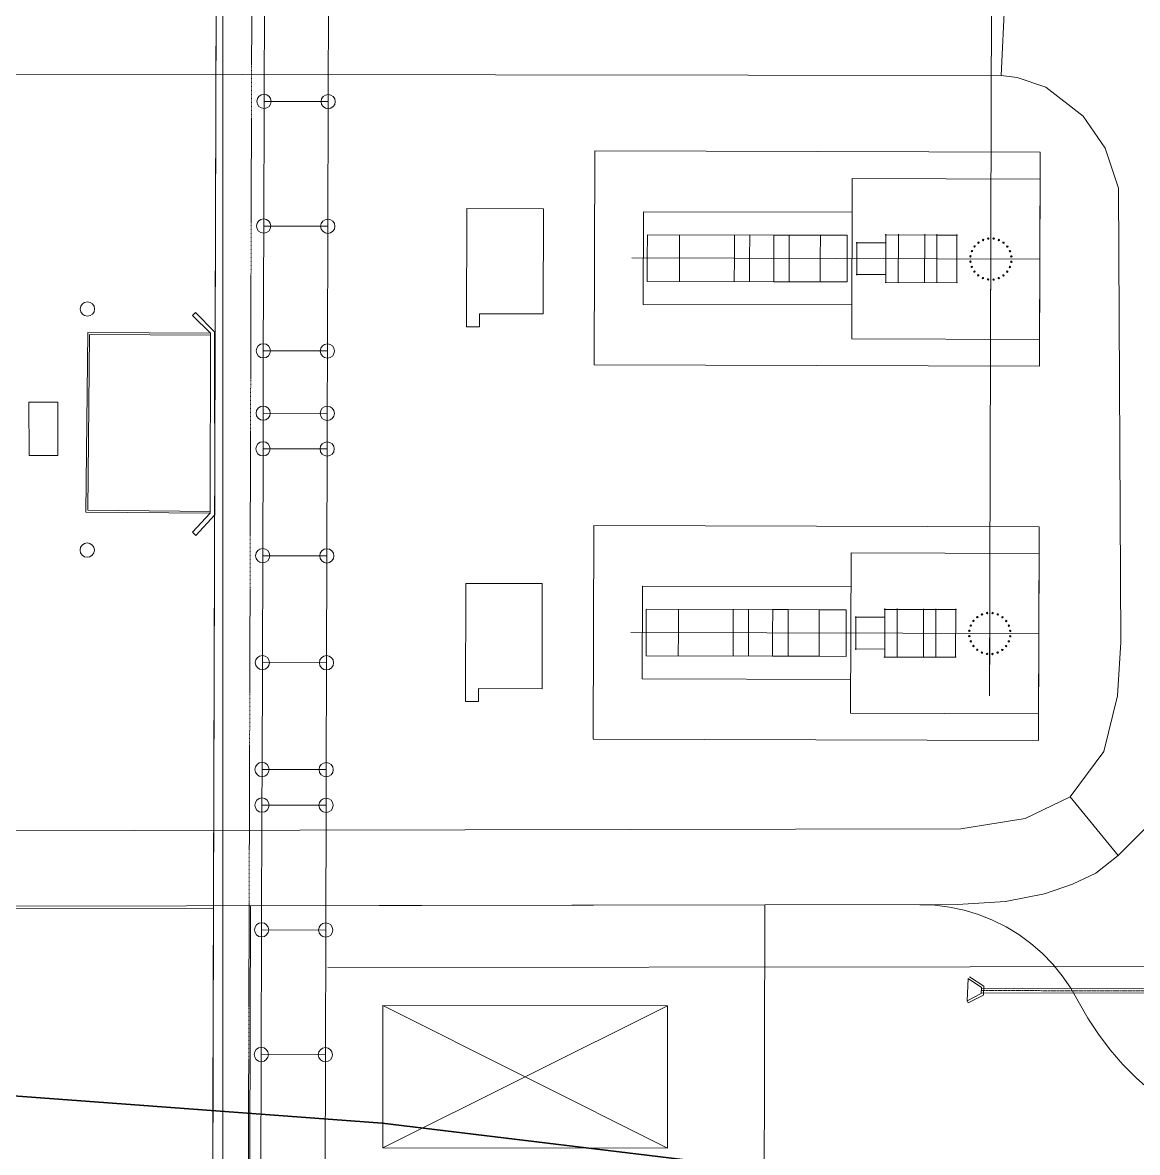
# Model space of a CAD drawing. Header units: feet. Extents: x 2383389 to 2386040, y 1992760 to 1995674.
# Drawn here: x 2384165.9 to 2384478.9, y 1993898.5 to 1994215.5 of the extents above; entities that cross this region are included whole.
import ezdxf
from ezdxf.lldxf.tags import DXFTag

# ---------------------------------------------------------------- set-up
doc = ezdxf.new("R2010")
doc.units = ezdxf.units.FT
doc.header["$MEASUREMENT"] = 0
doc.linetypes.add('DASHED2', pattern=[0.375, 0.25, -0.125])
doc.linetypes.add('PHANTOM2', pattern=[1.25, 0.625, -0.125, 0.125, -0.125, 0.125, -0.125])
doc.layers.get('0').update_dxf_attribs({"lineweight": 15})
doc.layers.add('0 Construction Lines', color=8, linetype='Continuous', transparency=0.5)
for name, color, linetype in [('0 Feature Lines', 90, 'Continuous'), ('CJ-TOPO-CONC', 50, 'Continuous'), ('CJ-TOPO-PIPE', 11, 'PHANTOM2'), ('CJ-TOPO-ROAD', 52, 'Continuous')]:
    doc.layers.add(name, color=color, linetype=linetype)
for name, color, linetype, lineweight, true_color in [('C-ANNO-PATT-ASPH', 1, 'Continuous', 0, 0xff0000), ('C-BLDG', 7, 'Continuous', 0, 0x2093fe), ('C-FENC', 1, 'Fence', 0, 0xff0000), ('C-PRKG-CONC', 1, 'Continuous', 0, 0xff0000), ('C-PRKG-CURB-FACE', 2, 'Continuous', 0, 0xffff00), ('C-PRKG-GRVL', 7, 'Continuous', 0, 0xadadad), ('C-STRM-PIPE', 7, 'Continuous', 0, 0x00cc33), ('C-STRM-STRC', 7, 'Continuous', 0, 0x00cc33), ('JM-ROAD', 5, 'Continuous', 0, 0x0000ff), ('V-ANNO-PATT-GRVL', 250, 'Continuous', 0, 0x333333), ('V-ESMT-DUKE PERM', 1, 'DASHED8', 0, 0xff0000), ('V-ESMT-DUKE TEMP', 7, 'DASHED8', 0, 0xadadad), ('V-PRKG-ASPH', 2, 'DASHED4', 0, 0xffff00), ('V-PRKG-CONC', 1, 'DASHED4', 0, 0xff0000), ('V-PROP-LINE', 7, 'PHANTOM4', 0, 0x007299), ('V-PROP-SBCK', 1, 'DASHED2', 0, 0xff0000)]:
    doc.layers.add(name, color=color, linetype=linetype, lineweight=lineweight, true_color=true_color)
doc.layers.add('C-BLDG-SLAB', color=140, linetype='Continuous', lineweight=0)
tags = doc.linetypes.add('DASHED4', pattern=[0.1875, 0.125, -0.0625]).pattern_tags.tags
tags[6:7] = [DXFTag(74, 4), DXFTag(75, 0), DXFTag(340, '0'), DXFTag(46, 0.03937), DXFTag(50, 0.0), DXFTag(44, 0.0), DXFTag(45, 0.0)]
tags[4:5] = [DXFTag(74, 4), DXFTag(75, 0), DXFTag(340, '0'), DXFTag(46, 0.03937), DXFTag(50, 0.0), DXFTag(44, 0.0), DXFTag(45, 0.0)]
tags = doc.linetypes.add('DASHED8', pattern=[0.09375, 0.0625, -0.03125]).pattern_tags.tags
tags[6:7] = [DXFTag(74, 4), DXFTag(75, 0), DXFTag(340, '0'), DXFTag(46, 0.03937), DXFTag(50, 0.0), DXFTag(44, 0.0), DXFTag(45, 0.0)]
tags[4:5] = [DXFTag(74, 4), DXFTag(75, 0), DXFTag(340, '0'), DXFTag(46, 0.03937), DXFTag(50, 0.0), DXFTag(44, 0.0), DXFTag(45, 0.0)]
tags = doc.linetypes.add('Fence', pattern=[393.7, 393.7]).pattern_tags.tags
tags[4:5] = [DXFTag(74, 4), DXFTag(75, 0), DXFTag(340, '0'), DXFTag(46, 0.03937), DXFTag(50, 0.0), DXFTag(44, 0.0), DXFTag(45, 0.0)]
tags = doc.linetypes.add('PHANTOM4', pattern=[0.625, 0.3125, -0.0625, 0.0625, -0.0625, 0.0625, -0.0625]).pattern_tags.tags
tags[14:15] = [DXFTag(74, 4), DXFTag(75, 0), DXFTag(340, '0'), DXFTag(46, 0.03937), DXFTag(50, 0.0), DXFTag(44, 0.0), DXFTag(45, 0.0)]
tags[12:13] = [DXFTag(74, 4), DXFTag(75, 0), DXFTag(340, '0'), DXFTag(46, 0.03937), DXFTag(50, 0.0), DXFTag(44, 0.0), DXFTag(45, 0.0)]
tags[10:11] = [DXFTag(74, 4), DXFTag(75, 0), DXFTag(340, '0'), DXFTag(46, 0.03937), DXFTag(50, 0.0), DXFTag(44, 0.0), DXFTag(45, 0.0)]
tags[8:9] = [DXFTag(74, 4), DXFTag(75, 0), DXFTag(340, '0'), DXFTag(46, 0.03937), DXFTag(50, 0.0), DXFTag(44, 0.0), DXFTag(45, 0.0)]
tags[6:7] = [DXFTag(74, 4), DXFTag(75, 0), DXFTag(340, '0'), DXFTag(46, 0.03937), DXFTag(50, 0.0), DXFTag(44, 0.0), DXFTag(45, 0.0)]
tags[4:5] = [DXFTag(74, 4), DXFTag(75, 0), DXFTag(340, '0'), DXFTag(46, 0.03937), DXFTag(50, 0.0), DXFTag(44, 0.0), DXFTag(45, 0.0)]

# ---------------------------------------------------------------- blocks, each defined once
blk = doc.blocks.new('*U46')
at = {"lineweight": 5}
blk.add_circle((0, 0), 0.2, dxfattribs=at)
blk = doc.blocks.new('*U47')
at = {"color": 0, "linetype": 'ByBlock', "lineweight": -2, "transparency": 16777216}
for p, rotation in [((5092.37, 4997.55), 45.00000000000001), ((5093.57, 4998.47), 30), ((5094.97, 4999.05), 15), ((5097.96, 4999.05), 344.9999999999998), ((5099.36, 4998.47), 329.9999999999999), ((5100.56, 4997.55), 314.9999999999999), ((5090.87, 4994.96), 74.99999999999999), ((5091.45, 4996.35), 59.99999999999999), ((5101.48, 4996.35), 300.0000000000001), ((5102.06, 4994.96), 285), ((5090.67, 4993.46), 90), ((5090.87, 4991.96), 105), ((5102.06, 4991.96), 255), ((5102.25, 4993.46), 269.9999999999999), ((5091.45, 4990.56), 120), ((5092.37, 4989.37), 134.9999999999999), ((5093.57, 4988.45), 150), ((5094.97, 4987.87), 164.9999999999999), ((5096.46, 4987.67), 180), ((5097.96, 4987.87), 194.9999999999999), ((5099.36, 4988.45), 210), ((5100.56, 4989.37), 225), ((5101.48, 4990.56), 240)]:
    blk.add_blockref('*U46', p, dxfattribs=dict(at, rotation=rotation))
blk.add_blockref('*U46', (5096.46, 4999.25), dxfattribs=at)
blk = doc.blocks.new('*U48')
at = {"lineweight": 5}
blk.add_circle((0, 0), 0.2, dxfattribs=at)
blk = doc.blocks.new('*U49')
at = {"color": 0, "linetype": 'ByBlock', "lineweight": -2, "transparency": 16777216}
for p, rotation in [((5092.37, 4997.55), 45.00000000000001), ((5093.57, 4998.47), 30), ((5094.97, 4999.05), 15), ((5097.96, 4999.05), 344.9999999999998), ((5099.36, 4998.47), 329.9999999999999), ((5100.56, 4997.55), 314.9999999999999), ((5090.87, 4994.96), 74.99999999999999), ((5091.45, 4996.35), 59.99999999999999), ((5101.48, 4996.35), 300.0000000000001), ((5102.06, 4994.96), 285), ((5090.67, 4993.46), 90), ((5090.87, 4991.96), 105), ((5102.06, 4991.96), 255), ((5102.25, 4993.46), 269.9999999999999), ((5091.45, 4990.56), 120), ((5092.37, 4989.37), 134.9999999999999), ((5093.57, 4988.45), 150), ((5094.97, 4987.87), 164.9999999999999), ((5096.46, 4987.67), 180), ((5097.96, 4987.87), 194.9999999999999), ((5099.36, 4988.45), 210), ((5100.56, 4989.37), 225), ((5101.48, 4990.56), 240)]:
    blk.add_blockref('*U48', p, dxfattribs=dict(at, rotation=rotation))
blk.add_blockref('*U48', (5096.46, 4999.25), dxfattribs=at)

msp = doc.modelspace()

# ---------------------------------------------------------------- linework, layer by layer
at = {"color": 7}
for p, q in [((2384233.77554, 1994228.43037, 4.5), (2384233.67345, 1994193.43051, 4.5)), ((2384251.77547, 1994228.37786, 4.5), (2384251.67338, 1994193.37801, 4.5)), ((2384233.67345, 1994193.43051, 4.5), (2384233.57136, 1994158.43066, 4.5)), ((2384233.67345, 1994193.43051, 4.5), (2384251.67338, 1994193.37801, 4.5)), ((2384251.67338, 1994193.37801, 4.5), (2384251.57129, 1994158.37816, 4.5)), ((2384233.57136, 1994158.43066, 4.5), (2384233.46927, 1994123.43081, 4.5)), ((2384233.57136, 1994158.43066, 4.5), (2384251.57129, 1994158.37816, 4.5)), ((2384251.57129, 1994158.37816, 4.5), (2384251.4692, 1994123.37831, 4.5)), ((2384233.46927, 1994123.43081, 4.5), (2384233.41823, 1994105.93089, 4.5)), ((2384233.46927, 1994123.43081, 4.5), (2384251.4692, 1994123.37831, 4.5)), ((2384251.4692, 1994123.37831, 4.5), (2384251.41815, 1994105.87838, 4.5)), ((2384233.41823, 1994105.93089, 4.5), (2384233.38906, 1994095.93093, 4.5)), ((2384233.41823, 1994105.93089, 4.5), (2384251.41815, 1994105.87838, 4.5)), ((2384251.41815, 1994105.87838, 4.5), (2384251.38898, 1994095.87843, 4.5)), ((2384233.38906, 1994095.93093, 4.5), (2384233.30156, 1994065.93106, 4.5)), ((2384233.38906, 1994095.93093, 4.5), (2384251.38898, 1994095.87843, 4.5)), ((2384251.38898, 1994095.87843, 4.5), (2384251.30148, 1994065.87855, 4.5)), ((2384233.30156, 1994065.93106, 4.5), (2384233.21405, 1994035.93118, 4.5)), ((2384233.30156, 1994065.93106, 4.5), (2384251.30148, 1994065.87855, 4.5)), ((2384251.30148, 1994065.87855, 4.5), (2384251.21397, 1994035.87868, 4.5)), ((2384233.21405, 1994035.93118, 4.5), (2384233.12654, 1994005.93131, 4.5)), ((2384233.21405, 1994035.93118, 4.5), (2384251.21397, 1994035.87868, 4.5)), ((2384251.21397, 1994035.87868, 4.5), (2384251.12647, 1994005.87881, 4.5)), ((2384233.12654, 1994005.93131, 4.5), (2384233.09738, 1993995.93135, 4.5)), ((2384233.12654, 1994005.93131, 4.5), (2384251.12647, 1994005.87881, 4.5)), ((2384251.12647, 1994005.87881, 4.5), (2384251.0973, 1993995.87885, 4.5)), ((2384233.09738, 1993995.93135, 4.5), (2384232.99529, 1993960.9315, 4.5)), ((2384233.09738, 1993995.93135, 4.5), (2384251.0973, 1993995.87885, 4.5)), ((2384251.0973, 1993995.87885, 4.5), (2384250.99521, 1993960.879, 4.5)), ((2384232.99529, 1993960.9315, 4.5), (2384232.8932, 1993925.93165, 4.5)), ((2384232.99529, 1993960.9315, 4.5), (2384250.99521, 1993960.879, 4.5)), ((2384250.99521, 1993960.879, 4.5), (2384250.89312, 1993925.87915, 4.5)), ((2384232.8932, 1993925.93165, 4.5), (2384232.79111, 1993890.9318, 4.5)), ((2384232.8932, 1993925.93165, 4.5), (2384250.89312, 1993925.87915, 4.5)), ((2384250.89312, 1993925.87915, 4.5), (2384250.79103, 1993890.8793, 4.5))]:
    msp.add_line(p, q, dxfattribs=at)
at = {"color": 1, "lineweight": 5}
for p, q in [((2384398.764, 1994162.298), (2384398.684, 1994162.29823)), ((2384398.688, 1994136.299), (2384398.608, 1994136.299))]:
    msp.add_line(p, q, dxfattribs=at)
at = {"lineweight": 5}
for p, q in [((2384437.7254, 1994149.18456, 289.15371), (2384437.74792, 1994156.90614, 289.15371)), ((2384341.28088, 1994156.0059, 289.15371), (2384341.26181, 1994149.46593, 289.15371)), ((2384341.28088, 1994156.0059, 289.15371), (2384376.78773, 1994155.90233, 289.15371)), ((2384350.31085, 1994155.97956, 289.15371), (2384350.29177, 1994149.43959, 289.15371)), ((2384365.72678, 1994155.9346, 289.15371), (2384365.7077, 1994149.39463, 289.15371)), ((2384370.01776, 1994155.92208, 289.15371), (2384369.99869, 1994149.38211, 289.15371)), ((2384376.78773, 1994155.90233, 289.15371), (2384376.76866, 1994149.36236, 289.15371)), ((2384376.78773, 1994155.90233, 289.15371), (2384381.12071, 1994155.8897, 289.15371)), ((2384381.12071, 1994155.8897, 289.15371), (2384381.10164, 1994149.34972, 289.15371)), ((2384381.12071, 1994155.8897, 289.15371), (2384389.84968, 1994155.86423, 289.15371)), ((2384389.84968, 1994155.86423, 289.15371), (2384389.8306, 1994149.32426, 289.15371)), ((2384389.84968, 1994155.86423, 289.15371), (2384397.40165, 1994155.84221, 289.15371)), ((2384397.36349, 1994142.76226, 289.15371), (2384397.40165, 1994155.84221, 289.15371)), ((2384399.91656, 1994153.75286, 289.15371), (2384408.24653, 1994153.72856, 289.15371)), ((2384400.11714, 1994153.95228, 289.15371), (2384400.08997, 1994144.63632, 289.15371)), ((2384408.05306, 1994155.96814, 289.15371), (2384428.36197, 1994155.9089, 289.15371)), ((2384408.25306, 1994155.96756, 289.15371), (2384408.05306, 1994155.96814, 289.15371)), ((2384408.25306, 1994155.96756, 289.15371), (2384408.21399, 1994142.57361, 289.15371)), ((2384408.25306, 1994155.96756, 289.15371), (2384408.25364, 1994156.16755, 289.15371)), ((2384411.74704, 1994155.95736, 289.15371), (2384411.70797, 1994142.56342, 289.15371)), ((2384411.74704, 1994155.95736, 289.15371), (2384411.74763, 1994156.15736, 289.15371)), ((2384419.14201, 1994155.93579, 289.15371), (2384419.10294, 1994142.54185, 289.15371)), ((2384419.14201, 1994155.93579, 289.15371), (2384419.14259, 1994156.13579, 289.15371)), ((2384422.579, 1994155.92577, 289.15371), (2384422.53993, 1994142.53183, 289.15371)), ((2384422.579, 1994155.92577, 289.15371), (2384422.57958, 1994156.12577, 289.15371)), ((2384428.16197, 1994155.90948, 289.15371), (2384422.579, 1994155.92577, 289.15371)), ((2384428.16197, 1994155.90948, 289.15371), (2384428.1229, 1994142.51554, 289.15371)), ((2384428.16197, 1994155.90948, 289.15371), (2384428.16256, 1994156.10948, 289.15371)), ((2384428.36197, 1994155.9089, 289.15371), (2384428.16197, 1994155.90948, 289.15371)), ((2384336.92498, 1994149.47858, 289.15371), (2384451.47534, 1994149.14445, 289.15371)), ((2384341.26181, 1994149.46593, 289.15371), (2384341.24273, 1994142.92596, 289.15371)), ((2384350.29177, 1994149.43959, 289.15371), (2384350.27269, 1994142.89962, 289.15371)), ((2384365.7077, 1994149.39463, 289.15371), (2384365.68863, 1994142.85465, 289.15371)), ((2384369.99869, 1994149.38211, 289.15371), (2384369.97961, 1994142.84214, 289.15371)), ((2384376.76866, 1994149.36236, 289.15371), (2384376.74958, 1994142.82239, 289.15371)), ((2384381.10164, 1994149.34972, 289.15371), (2384381.08256, 1994142.80975, 289.15371)), ((2384389.8306, 1994149.32426, 289.15371), (2384389.81152, 1994142.78429, 289.15371)), ((2384437.7254, 1994149.18456, 289.15371), (2384437.69995, 1994140.45973, 289.15371)), ((2384399.89055, 1994144.8369, 289.15371), (2384408.22052, 1994144.8126, 289.15371)), ((2384341.24273, 1994142.92596, 289.15371), (2384376.74958, 1994142.82239, 289.15371)), ((2384376.74958, 1994142.82239, 289.15371), (2384381.08256, 1994142.80975, 289.15371)), ((2384381.08256, 1994142.80975, 289.15371), (2384389.81152, 1994142.78429, 289.15371)), ((2384389.81152, 1994142.78429, 289.15371), (2384397.36349, 1994142.76226, 289.15371)), ((2384408.01399, 1994142.5742, 289.15371), (2384428.3229, 1994142.51496, 289.15371)), ((2384340.97434, 1994050.91308, 289.17), (2384340.95527, 1994044.3731, 289.17)), ((2384340.97434, 1994050.91308, 289.17), (2384376.48119, 1994050.80951, 289.17)), ((2384350.0043, 1994050.88674, 289.17), (2384349.98523, 1994044.34677, 289.17)), ((2384365.42024, 1994050.84177, 289.17), (2384365.40116, 1994044.3018, 289.17)), ((2384369.71122, 1994050.82926, 289.17), (2384369.69214, 1994044.28928, 289.17)), ((2384376.48119, 1994050.80951, 289.17), (2384376.46212, 1994044.26954, 289.17)), ((2384376.48119, 1994050.80951, 289.17), (2384380.81417, 1994050.79687, 289.17)), ((2384380.81417, 1994050.79687, 289.17), (2384380.7951, 1994044.2569, 289.17)), ((2384380.81417, 1994050.79687, 289.17), (2384389.54314, 1994050.77141, 289.17)), ((2384389.54314, 1994050.77141, 289.17), (2384389.52406, 1994044.23144, 289.17)), ((2384389.54314, 1994050.77141, 289.17), (2384397.0951, 1994050.74938, 289.17)), ((2384397.05695, 1994037.66944, 289.17), (2384397.0951, 1994050.74938, 289.17)), ((2384399.8106, 1994048.85945, 289.17), (2384399.78343, 1994039.54349, 289.17)), ((2384407.74652, 1994050.87531, 289.17), (2384428.05543, 1994050.81607, 289.17)), ((2384407.94652, 1994050.87473, 289.17), (2384407.74652, 1994050.87531, 289.17)), ((2384407.94652, 1994050.87473, 289.17), (2384407.90745, 1994037.48079, 289.17)), ((2384407.94652, 1994050.87473, 289.17), (2384407.9471, 1994051.07473, 289.17)), ((2384411.4405, 1994050.86454, 289.17), (2384411.40143, 1994037.47059, 289.17)), ((2384411.4405, 1994050.86454, 289.17), (2384411.44108, 1994051.06454, 289.17)), ((2384418.83547, 1994050.84297, 289.17), (2384418.7964, 1994037.44902, 289.17)), ((2384418.83547, 1994050.84297, 289.17), (2384418.83605, 1994051.04297, 289.17)), ((2384422.27245, 1994050.83294, 289.17), (2384422.23339, 1994037.439, 289.17)), ((2384422.27245, 1994050.83294, 289.17), (2384422.27304, 1994051.03294, 289.17)), ((2384427.85543, 1994050.81666, 289.17), (2384422.27245, 1994050.83294, 289.17)), ((2384427.85543, 1994050.81666, 289.17), (2384427.81636, 1994037.42271, 289.17)), ((2384427.85543, 1994050.81666, 289.17), (2384427.85601, 1994051.01666, 289.17)), ((2384428.05543, 1994050.81607, 289.17), (2384427.85543, 1994050.81666, 289.17)), ((2384437.41886, 1994044.09173, 289.17), (2384437.44138, 1994051.81331, 289.17)), ((2384399.61002, 1994048.66004, 289.17), (2384407.93998, 1994048.63574, 289.17)), ((2384336.61844, 1994044.38575, 289.17), (2384451.1688, 1994044.05163, 289.17)), ((2384340.95527, 1994044.3731, 289.17), (2384340.93619, 1994037.83313, 289.17)), ((2384349.98523, 1994044.34677, 289.17), (2384349.96615, 1994037.80679, 289.17)), ((2384365.40116, 1994044.3018, 289.17), (2384365.38209, 1994037.76183, 289.17)), ((2384369.69214, 1994044.28928, 289.17), (2384369.67307, 1994037.74931, 289.17)), ((2384376.46212, 1994044.26954, 289.17), (2384376.44304, 1994037.72956, 289.17)), ((2384380.7951, 1994044.2569, 289.17), (2384380.77602, 1994037.71693, 289.17)), ((2384389.52406, 1994044.23144, 289.17), (2384389.50498, 1994037.69146, 289.17)), ((2384437.41886, 1994044.09173, 289.17), (2384437.39341, 1994035.3669, 289.17)), ((2384399.58401, 1994039.74407, 289.17), (2384407.91398, 1994039.71978, 289.17)), ((2384340.93619, 1994037.83313, 289.17), (2384376.44304, 1994037.72956, 289.17)), ((2384376.44304, 1994037.72956, 289.17), (2384380.77602, 1994037.71693, 289.17)), ((2384380.77602, 1994037.71693, 289.17), (2384389.50498, 1994037.69146, 289.17)), ((2384389.50498, 1994037.69146, 289.17), (2384397.05695, 1994037.66944, 289.17)), ((2384407.70745, 1994037.48137, 289.17), (2384428.01636, 1994037.42213, 289.17))]:
    msp.add_line(p, q, dxfattribs=at)
at = {"color": 7}
for centre in [(2384233.67345, 1994193.43051, 4.5), (2384251.67338, 1994193.37801, 4.5), (2384233.57136, 1994158.43066, 4.5), (2384251.57129, 1994158.37816, 4.5), (2384233.46927, 1994123.43081, 4.5), (2384251.4692, 1994123.37831, 4.5), (2384233.41823, 1994105.93089, 4.5), (2384251.41815, 1994105.87838, 4.5), (2384233.38906, 1994095.93093, 4.5), (2384251.38898, 1994095.87843, 4.5), (2384233.30156, 1994065.93106, 4.5), (2384251.30148, 1994065.87855, 4.5), (2384233.21405, 1994035.93118, 4.5), (2384251.21397, 1994035.87868, 4.5), (2384233.12654, 1994005.93131, 4.5), (2384251.12647, 1994005.87881, 4.5), (2384233.09738, 1993995.93135, 4.5), (2384251.0973, 1993995.87885, 4.5), (2384232.99529, 1993960.9315, 4.5), (2384250.99521, 1993960.879, 4.5), (2384232.8932, 1993925.93165, 4.5), (2384250.89312, 1993925.87915, 4.5)]:
    msp.add_circle(centre, 2, dxfattribs=at)
at = {"layer": '0 Construction Lines', "color": 6, "lineweight": 5}
msp.add_line((2384439.73259, 1994837.31766, 289.03747), (2384437.36796, 1994026.64218, 289.17292), dxfattribs=at)
at = {"layer": '0 Feature Lines', "lineweight": 5}
for points, elevation in [([(2384398.79119, 1994171.79822), (2384451.54097, 1994171.64436), (2384451.40971, 1994126.64455), (2384398.65993, 1994126.79841)], 289.15371), ([(2384398.48465, 1994066.7054), (2384451.23443, 1994066.55153), (2384451.10317, 1994021.55172), (2384398.35339, 1994021.70559)], 289.17)]:
    msp.add_lwpolyline(points, close=True, dxfattribs=dict(at, elevation=elevation))
for points, elevation in [([(2384398.60364, 1994136.29862), (2384340.14589, 1994136.46913), (2384340.22173, 1994162.46902), (2384398.67948, 1994162.29851)], 289.15371), ([(2384398.2971, 1994031.20579), (2384339.83935, 1994031.3763), (2384339.91519, 1994057.37619), (2384398.37294, 1994057.20568)], 289.17)]:
    msp.add_lwpolyline(points, dxfattribs=dict(at, elevation=elevation))
at = {"layer": '0 Feature Lines', "lineweight": 5, "flags": 128}
msp.add_lwpolyline([(2384661.68733, 1993999.65685), (2384612.20205, 1993950.76098), (2384251.61079, 1993950.31266)], dxfattribs=at)
at = {"layer": 'C-ANNO-PATT-ASPH', "flags": 128}
for points in [[(2384441.6665, 1994222.3471), (2384440.6389, 1994200.6571)], [(2384459.9443, 1993998.2561), (2384473.4223, 1993981.7435)]]:
    msp.add_lwpolyline(points, dxfattribs=at)
at = {"layer": 'C-BLDG'}
msp.add_line((2384266.99497, 1993899.77573), (2384346.97599, 1993939.6108), dxfattribs=at)
msp.add_lwpolyline([(2384267.02388, 1993939.66116), (2384266.99497, 1993899.77573), (2384346.93204, 1993899.64817), (2384346.97599, 1993939.6108), (2384267.02388, 1993939.66116), (2384346.93204, 1993899.64817)], dxfattribs=at)
at = {"layer": 'C-BLDG-SLAB', "flags": 128}
for points in [[(2384290.60615, 1994163.35449), (2384290.50941, 1994130.18797), (2384294.17606, 1994130.17727), (2384294.18676, 1994133.84392), (2384312.02001, 1994133.79191), (2384312.10606, 1994163.29178)], [(2384290.2993, 1994058.15466), (2384290.20256, 1994024.98813), (2384293.86921, 1994024.97744), (2384293.8799, 1994028.64409), (2384311.71316, 1994028.59207), (2384311.79921, 1994058.09195)]]:
    msp.add_lwpolyline(points, close=True, dxfattribs=at)
at = {"layer": 'C-FENC'}
msp.add_lwpolyline([(2384222.09225, 1994857.72656), (2384222.09225, 1993876.28395), (2384140.65788, 1993876.28395), (2384140.66481, 1993205.48535), (2383580.36018, 1993205.48535), (2383580.36018, 1992828.49881), (2383746.22675, 1992799.58631), (2384140.66917, 1992799.58631), (2385152.5181, 1992814.09976), (2385492.77755, 1993174.83628), (2385493.80261, 1993183.73072), (2385492.22955, 1993274.29782), (2385491.64903, 1993377.60393), (2385494.82474, 1993476.70764), (2385493.17033, 1993581.35254), (2385493.4649, 1993678.3959), (2385493.56311, 1993773.51511), (2385494.07787, 1993828.44199), (2385493.20647, 1993920.67855), (2385493.49173, 1994053.51003), (2385494.38415, 1994136.10045), (2385494.78908, 1994275.94596)], dxfattribs=at)
at = {"layer": 'C-PRKG-CONC', "elevation": 286.44088}
msp.add_lwpolyline([(2384417.75292, 1993967.98764), (2384421.96167, 1993967.8167), (2384426.14109, 1993967.29211), (2384430.26153, 1993966.41761), (2384434.29374, 1993965.1994), (2384438.20911, 1993963.64612), (2384441.97984, 1993961.76879), (2384445.57918, 1993959.58075), (2384448.98159, 1993957.09752), (2384452.1629, 1993954.33672), (2384455.10055, 1993951.31794), (2384457.77369, 1993948.06262), (2384460.16334, 1993944.59386), (2384462.25255, 1993940.93626), (2384464.91958, 1993936.17866), (2384467.90458, 1993931.61384), (2384471.19368, 1993927.26302), (2384474.77159, 1993923.14642), (2384478.62167, 1993919.28318), (2384482.72604, 1993915.69125)], dxfattribs=at)
at = {"layer": 'C-PRKG-CURB-FACE'}
for points in [[(2384459.9443, 1993998.2561), (2384469.4754, 1994010.9748), (2384473.3042, 1994026.6285), (2384474.1697, 1994041.6606), (2384473.5152, 1994169.087), (2384469.8494, 1994180.3382), (2384463.6582, 1994189.3064), (2384453.1495, 1994197.3779), (2384445.0846, 1994200.1499), (2384440.6389, 1994200.6571)], [(2384473.4223, 1993981.7435), (2384484.2505, 1993992.5773), (2384487.1498, 1993998.2211), (2384490.0758, 1994004.7966), (2384492.912, 1994013.4985), (2384494.4282, 1994021.6181), (2384495.2527, 1994033.2517), (2384495.6527, 1994056.265)]]:
    msp.add_lwpolyline(points, dxfattribs=at)
at = {"layer": 'C-PRKG-GRVL', "flags": 128}
msp.add_lwpolyline([(2384374.30665, 1993967.92071), (2384373.93824, 1993841.61869, 0.414213562), (2384423.79219, 1993791.47306), (2384443.7921, 1993791.41472), (2384443.5002, 1993691.34211), (2384229.08667, 1993692.19125), (2384229.87582, 1993967.69829)], format="xyb", close=True, dxfattribs=at)
at = {"layer": 'C-STRM-PIPE', "color": 102, "linetype": 'Continuous', "lineweight": 0, "true_color": 0x00cc33}
for p, q in [((2384435.03951, 1993944.52812), (2384602.85663, 1993944.03862)), ((2384435.03586, 1993943.27812), (2384602.85298, 1993942.78862))]:
    msp.add_line(p, q, dxfattribs=at)
at = {"layer": 'C-STRM-STRC', "flags": 128}
for points in [[(2384431.37483, 1993947.22626), (2384431.04465, 1993940.98499)], [(2384431.37483, 1993947.22626), (2384435.08391, 1993944.7769), (2384434.99146, 1993943.02934), (2384431.04465, 1993940.98499)], [(2384431.74183, 1993947.78202), (2384435.76912, 1993945.12251), (2384435.63638, 1993942.61335), (2384431.35096, 1993940.39362)], [(2384431.04465, 1993940.98499), (2384431.35096, 1993940.39362)]]:
    msp.add_lwpolyline(points, dxfattribs=at)
at = {"layer": 'CJ-TOPO-CONC', "color": 150, "lineweight": 5}
for points, elevation in [([(2384326.56338, 1994179.50893), (2384451.56284, 1994179.14433), (2384451.38783, 1994119.14458), (2384326.38837, 1994119.50919)], 289.15371), ([(2384326.25683, 1994074.41611), (2384451.2563, 1994074.0515), (2384451.08129, 1994014.05175), (2384326.08182, 1994014.41636)], 289.17)]:
    msp.add_lwpolyline(points, close=True, dxfattribs=dict(at, elevation=elevation))
at = {"layer": 'CJ-TOPO-PIPE', "lineweight": 5}
msp.add_line((2384435.03768, 1993943.90312), (2384602.85481, 1993943.41362), dxfattribs=at)
at = {"layer": 'CJ-TOPO-ROAD', "lineweight": 35, "flags": 128}
msp.add_lwpolyline([(2383558.52368, 1993959.18288), (2384266.83712, 1993906.69952), (2384508.29346, 1993877.51184), (2384917.6999, 1993887.64909), (2385021.06807, 1993917.80378), (2385092.43255, 1993881.76521), (2385099.23793, 1993832.67187), (2385093.0069, 1993776.85954), (2385107.44338, 1993625.38635), (2385130.79385, 1993579.62486), (2385185.8578, 1993554.85451), (2385217.07223, 1993465.14693), (2385244.28183, 1993330.10907)], dxfattribs=at)
at = {"layer": 'JM-ROAD'}
for points in [[(2384023.2677, 1994826.8025), (2384024.2005, 1994025.1494), (2384025.0486, 1994018.6005), (2384026.5714, 1994011.6789), (2384030.8822, 1993999.3531), (2384035.5904, 1993990.8342), (2384042.074, 1993983.9991), (2384049.6815, 1993978.5151), (2384058.6689, 1993974.0776), (2384068.9896, 1993970.8298), (2384076.4907, 1993968.7799), (2384083.0342, 1993967.5819), (2384092.0963, 1993967.2375), (2384103.5874, 1993967.5037), (2384428.3501, 1993968.004), (2384441.8494, 1993968.8891), (2384452.742, 1993971.0322), (2384460.6706, 1993973.7038), (2384467.1447, 1993976.8452), (2384473.4223, 1993981.7435)], [(2384440.6389, 1994200.6571), (2384085.5576, 1994201.2055), (2384075.5825, 1994199.9276), (2384066.8311, 1994197.1057), (2384059.915, 1994193.0059), (2384053.3847, 1994185.5334), (2384049.1021, 1994177.8663), (2384046.3191, 1994167.0994), (2384045.7639, 1994037.2724), (2384047.0673, 1994020.8732), (2384052.4438, 1994006.9928), (2384061.0498, 1993997.7158), (2384074.1304, 1993992.1718), (2384087.2576, 1993989.2367), (2384104.3415, 1993988.5845), (2384429.3143, 1993989.2878), (2384447.3176, 1993992.1414), (2384459.9443, 1993998.2561)], [(2384459.9443, 1993998.2561), (2384469.4754, 1994010.9748), (2384473.3042, 1994026.6285), (2384474.1697, 1994041.6606), (2384473.5152, 1994169.087), (2384469.8494, 1994180.3382), (2384463.6582, 1994189.3064), (2384453.1495, 1994197.3779), (2384445.0846, 1994200.1499), (2384440.6389, 1994200.6571)], [(2384473.4223, 1993981.7435), (2384484.2505, 1993992.5773), (2384487.1498, 1993998.2211), (2384490.0758, 1994004.7966), (2384492.912, 1994013.4985), (2384494.4282, 1994021.6181), (2384495.2527, 1994033.2517), (2384495.6527, 1994056.265)]]:
    msp.add_lwpolyline(points, dxfattribs=at)
at = {"layer": 'V-ANNO-PATT-GRVL', "flags": 128}
msp.add_lwpolyline([(2384222.09225, 1994200.99465), (2384222.09225, 1993988.83934)], dxfattribs=at)
at = {"layer": 'V-ESMT-DUKE PERM', "flags": 128}
msp.add_lwpolyline([(2384026.82905, 1993887.42754), (2384027.0624, 1993967.42719), (2384219.49373, 1993966.8659), (2384219.26039, 1993886.86624), (2384026.82905, 1993887.42754)], dxfattribs=at)
at = {"layer": 'V-ESMT-DUKE TEMP', "flags": 128}
msp.add_lwpolyline([(2384027.0624, 1993967.42719), (2384029.65418, 1994855.9781), (2384222.08551, 1994855.4168), (2384219.49373, 1993966.8659), (2384027.0624, 1993967.42719)], dxfattribs=at)
at = {"layer": 'V-PRKG-ASPH'}
for points in [[(2384023.2677, 1994826.8025), (2384024.2005, 1994025.1494), (2384025.0486, 1994018.6005), (2384026.5714, 1994011.6789), (2384030.8822, 1993999.3531), (2384035.5904, 1993990.8342), (2384042.074, 1993983.9991), (2384049.6815, 1993978.5151), (2384058.6689, 1993974.0776), (2384068.9896, 1993970.8298), (2384076.4907, 1993968.7799), (2384083.0342, 1993967.5819), (2384092.0963, 1993967.2375), (2384103.5874, 1993967.5037), (2384428.3501, 1993968.004), (2384441.8494, 1993968.8891), (2384452.742, 1993971.0322), (2384460.6706, 1993973.7038), (2384467.1447, 1993976.8452), (2384473.4223, 1993981.7435)], [(2384440.6389, 1994200.6571), (2384085.5576, 1994201.2055), (2384075.5825, 1994199.9276), (2384066.8311, 1994197.1057), (2384059.915, 1994193.0059), (2384053.3847, 1994185.5334), (2384049.1021, 1994177.8663), (2384046.3191, 1994167.0994), (2384045.7639, 1994037.2724), (2384047.0673, 1994020.8732), (2384052.4438, 1994006.9928), (2384061.0498, 1993997.7158), (2384074.1304, 1993992.1718), (2384087.2576, 1993989.2367), (2384104.3415, 1993988.5845), (2384429.3143, 1993989.2878), (2384447.3176, 1993992.1414), (2384459.9443, 1993998.2561)]]:
    msp.add_lwpolyline(points, dxfattribs=at)
at = {"layer": 'V-PRKG-CONC', "flags": 128}
for points in [[(2384214.41752, 1994134.19489), (2384219.7318, 1994128.76273), (2384219.81615, 1994077.40206), (2384214.56807, 1994071.57397), (2384213.5793, 1994072.51153), (2384218.59471, 1994077.828), (2384218.62956, 1994128.34697), (2384213.54813, 1994133.34795), (2384214.41752, 1994134.19489)], [(2384184.20029, 1994128.55426), (2384183.66358, 1994078.1807), (2384218.59471, 1994077.828)], [(2384184.69496, 1994128.05127), (2384184.16889, 1994078.67562), (2384218.59976, 1994078.32797)], [(2384184.20029, 1994128.55426), (2384218.62956, 1994128.34697)], [(2384184.69496, 1994128.05127), (2384218.62655, 1994127.84698)], [(2384175.75559, 1994109.01969), (2384175.75559, 1994094.09008), (2384167.77421, 1994094.09008), (2384167.68714, 1994109.04899), (2384175.75559, 1994109.01969)]]:
    msp.add_lwpolyline(points, dxfattribs=at)
at = {"layer": 'V-PRKG-CONC'}
for centre in [(2384184.08874, 1994135.15649), (2384184.03185, 1994067.50052)]:
    msp.add_circle(centre, 2.01135, dxfattribs=at)
at = {"layer": 'V-PROP-LINE', "flags": 128}
msp.add_lwpolyline([(2383578.80381, 1993879.69001), (2384026.80267, 1993878.38326), (2384029.65418, 1994855.9781), (2384222.08551, 1994855.4168), (2384219.23401, 1993877.82197), (2384138.80219, 1993878.05657), (2384136.84846, 1993208.248), (2383583.8752, 1993209.86095)], dxfattribs=at)
at = {"layer": 'V-PROP-SBCK', "flags": 128}
msp.add_lwpolyline([(2384229.19021, 1993862.79286), (2384153.75838, 1993863.01289), (2384151.80464, 1993193.20431), (2383591.82743, 1993194.83769), (2383590.66011, 1992790.35409), (2385519.86823, 1992818.08534), (2385523.42021, 1995299.39059), (2383597.82454, 1995272.87844), (2383593.83261, 1993889.64622), (2384016.83188, 1993888.41239), (2384019.68339, 1994866.00722), (2384232.11464, 1994865.38759)], close=True, dxfattribs=at)

# ---------------------------------------------------------------- block references
at = {"lineweight": 5, "rotation": 7.332876633926929}
for name, p in [('*U47', (2380020.27748, 1988546.08345, 289.15371)), ('*U49', (2380019.97094, 1988440.99063, 289.17))]:
    msp.add_blockref(name, p, dxfattribs=at)

doc.saveas('drawing.dxf')
